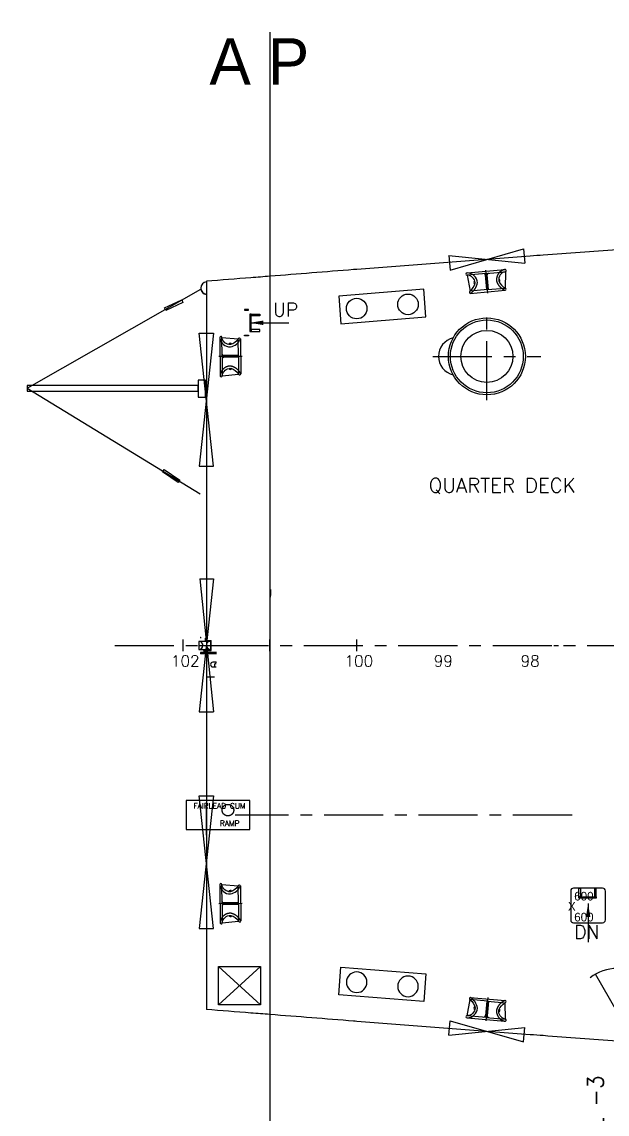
# Model space of a CAD drawing. Header units: inches. Extents: x -439515 to 171412, y -8673 to 415183.
# Drawn here: x 12225 to 20898, y 83906 to 100108 of the extents above; entities that cross this region are included whole.
import ezdxf
from ezdxf.enums import TextEntityAlignment as Align

# ---------------------------------------------------------------- set-up
doc = ezdxf.new("R2010")
doc.units = ezdxf.units.IN
doc.header["$LTSCALE"] = 700
doc.header["$MEASUREMENT"] = 0
for name, pattern in [('ACAD_ISO03W100', [30, 12, -18]), ('ACAD_ISO10W100', [18.5, 12, -3, 0.5, -3]), ('CENTER', [2, 1.25, -0.25, 0.25, -0.25]), ('DOTDASH1', [1600, 1000, -250, 100, -250]), ('H1', [40, 20, -20])]:
    doc.linetypes.add(name, pattern=pattern)
for name, color, linetype in [('00', 7, 'Continuous'), ('01', 7, 'Continuous'), ('2 DECK', 7, 'Continuous'), ('AP & CLS', 7, 'Continuous'), ('COMPTNAME', 7, 'Continuous'), ('HATCHES', 7, 'Continuous'), ('UP-DOWN', 7, 'Continuous'), ('WATERLINES', 5, 'Continuous'), ('WHTD', 191, 'Continuous')]:
    doc.layers.add(name, color=color, linetype=linetype)
doc.styles.add('ROMANS', font='romans')
doc.styles.add('style1', font='romans.shx', dxfattribs={"height": 250})
doc.dimstyles.get("Standard").update_dxf_attribs({"dimtxt": 150.18, "dimasz": 200.18, "dimexe": 0.8, "dimexo": 0.625, "dimgap": 0.09, "dimtad": 0, "dimtih": 1, "dimtoh": 1, "dimdec": 0, "dimzin": 0, "dimdsep": 46, "dimtxsty": 'Standard', "dimcen": 8.09, "dimclrd": 40, "dimclre": 40, "dimadec": 0, "dimazin": 0, "dimtfac": 1, "dimtdec": 0, "dimtofl": 0, "dimtmove": 0, "dimatfit": 3, "dimfxl": 1, "dimtolj": 1, "dimtzin": 0, "dimarcsym": 0})

# ---------------------------------------------------------------- blocks, each defined once
blk = doc.blocks.new('H 600 X 600')
at = {"layer": 'HATCHES'}
for p, q in [((250, 600), (-250, 600)), ((-300, 550), (-300, 50)), ((300, 50), (300, 550)), ((-250, 0), (250, 0))]:
    blk.add_line(p, q, dxfattribs=at)
for centre, start, end in [((-250, 550), 90, 180), ((250, 550), 0, 90), ((-250, 50), 180, 270), ((250, 50), 270, 0)]:
    blk.add_arc(centre, 50, start, end, dxfattribs=at)
for s, p in [('600', (-240, 386)), ('  X', (-460, 210)), ('600', (-240, 24))]:
    blk.add_text(s, height=150, dxfattribs=at).set_placement(p)
blk = doc.blocks.new('fghghj')
at = {"color": 3, "linetype": 'Continuous'}
blk.add_lwpolyline([(318315, -37952), (318615, -37952), (318615, -37927), (318315, -37927)], close=True, dxfattribs=at)
at = {"layer": '00', "color": 3}
for points in [[(318345, -38102), (318345, -37952), (318315, -37952), (318315, -38102)], [(318585, -38102), (318585, -37952), (318615, -37952), (318615, -38102)]]:
    blk.add_lwpolyline(points, close=True, dxfattribs=at)
at = {"layer": '01', "color": 4, "linetype": 'ByBlock'}
blk.add_line((318615, -37927), (318615, -37927), dxfattribs=at)
blk.add_line((318615, -37927), (318615, -37927), dxfattribs=at)
blk = doc.blocks.new('bollardaft')
at = {"color": 3}
blk.add_lwpolyline([(-305044, -141631), (-303575, -141512), (-303613, -141034), (-305083, -141153)], close=True, dxfattribs=at)
for centre in [(-303885, -141297), (-304772, -141369)]:
    blk.add_circle(centre, 178, dxfattribs=at)
blk = doc.blocks.new('WT DOORS')
at = {"color": 7}
blk.add_line((30323, -121880), (29948, -121230), dxfattribs=at)
at = {"linetype": 'ByBlock'}
blk.add_arc((30323, -121880), 750, 89.9395, 128.584, dxfattribs=at)

msp = doc.modelspace()

# ---------------------------------------------------------------- linework, layer by layer
at = {"color": 4}
for p, q in [((18570.5, 96427), (19661, 96741.7)), ((19661, 96741.7), (19680.5, 96528.2)), ((18551, 96640.4), (18570.5, 96427)), ((18551, 96640.4), (19680.5, 96528.2)), ((15066.4, 91845.2), (14852, 89873.2)), ((14864.4, 91845.2), (15066.4, 89873.2)), ((14864.4, 91845.2), (15066.4, 91845.2)), ((18551, 85078), (18570.5, 85291.5)), ((18570.5, 85291.5), (19661, 84976.7)), ((18551, 85078), (19680.5, 85190.2)), ((19661, 84976.7), (19680.5, 85190.2))]:
    msp.add_line(p, q, dxfattribs=at)
for p, q in [((18821.7, 96384.4), (19381.7, 96434)), ((18822.3, 96351.9), (18867.3, 96113.8)), ((19106.1, 96376.9), (18825.7, 96352.1)), ((19113.7, 96135.6), (19094.4, 96353.7)), ((19106.1, 96376.9), (19386.5, 96401.7)), ((19141, 96138), (19121.7, 96356.1)), ((19390.1, 96402.1), (19388.2, 96159.4)), ((19127.4, 96136.8), (18868, 96114.1)), ((18870.9, 96081.1), (19386.8, 96127.2)), ((19127.4, 96136.8), (19386.7, 96160)), ((15157.9, 95425.8), (15162.9, 94863.6)), ((15190.4, 95428.4), (15431.7, 95406.7)), ((15193, 95143.4), (15190.5, 95424.9)), ((15434.1, 95145.6), (15431.5, 95405.9)), ((15464.6, 95406.2), (15468.7, 94888.3)), ((15193, 95143.4), (15195.5, 94861.9)), ((15433.9, 95159.3), (15215, 95157.3)), ((15434.2, 95131.9), (15215.2, 95129.9)), ((15434.1, 95145.6), (15436.1, 94885.3)), ((15195.5, 94858.3), (15436.8, 94883.8)), ((15157.9, 87310.4), (15162.9, 86748.1)), ((15190.4, 87312.9), (15431.7, 87291.2)), ((15193, 87028), (15190.5, 87309.5)), ((15434.1, 87030.1), (15431.5, 87290.5)), ((15464.6, 87290.8), (15468.7, 86772.8)), ((15193, 87028), (15195.5, 86746.5)), ((15433.9, 87043.9), (15215, 87041.9)), ((15434.2, 87016.4), (15215.2, 87014.5)), ((15434.1, 87030.1), (15436.1, 86769.8)), ((15195.5, 86742.9), (15436.8, 86768.3)), ((15140.7, 86097.6), (15763.4, 85529.2)), ((15763.4, 86097.6), (15140.7, 85529.2)), ((18822.3, 85366.5), (18867.3, 85604.6)), ((19127.4, 85581.7), (18868, 85604.3)), ((18870.9, 85637.3), (19386.8, 85591.2)), ((19113.7, 85582.9), (19094.4, 85364.7)), ((19141, 85580.4), (19121.7, 85362.3)), ((19127.4, 85581.7), (19386.7, 85558.5)), ((19390.1, 85316.3), (19388.2, 85559)), ((18821.7, 85334), (19381.7, 85284.4)), ((19106.1, 85341.5), (18825.7, 85366.3)), ((19106.1, 85341.5), (19386.5, 85316.7))]:
    msp.add_line(p, q)
at = {"linetype": 'ACAD_ISO10W100', "ltscale": 10}
for p, q in [((19132.3, 96081.3), (19101.8, 96426.2)), ((15489.7, 95146.1), (15143.5, 95143)), ((15489.7, 87030.6), (15143.5, 87027.5)), ((19132.3, 85637.1), (19101.8, 85292.2))]:
    msp.add_line(p, q, dxfattribs=at)
at = {"color": 7}
for p, q in [((12305.5, 94672.4), (14877.7, 96141.5)), ((12305.5, 94672.4), (14869, 93107.6)), ((15900.6, 90773.5), (15900.6, 90944.9)), ((17186.7, 90773.5), (17186.7, 90944.9))]:
    msp.add_line(p, q, dxfattribs=at)
at = {"color": 5, "linetype": 'CENTER'}
for p, q in [((19115.8, 94496.3), (19115.8, 95795.9)), ((18315.3, 95146.1), (19916.2, 95146.1)), ((13603.7, 90859.2), (147274.5, 90859.2))]:
    msp.add_line(p, q, dxfattribs=at)
at = {"color": 253}
for p, q in [((15907.8, 91690.6), (15907.8, 91600.6)), ((15910.5, 91667.7), (15910.5, 91690.6)), ((15910.5, 91574.6), (15910.5, 91599)), ((15018.6, 90918.4), (14848.5, 90918.4)), ((14848.5, 90918.4), (14848.5, 90799.5)), ((14871.2, 90982.4), (14871.2, 90965.2)), ((14874.1, 90981.7), (14876, 90981.7)), ((14941.5, 90964.9), (14941.5, 90918.4)), ((14941.5, 90932.4), (15031.2, 90932.4)), ((15021.6, 90925.7), (14941.5, 90925.7)), ((15018.8, 90918.4), (15018.8, 90799.5)), ((15021.6, 90925.7), (15021.6, 90792.2)), ((15031.2, 90785.2), (15031.2, 90932.4)), ((14848.5, 90859.2), (15828.7, 90859.2)), ((14848.5, 90799.5), (15018.8, 90799.5)), ((15107.5, 90751.7), (14871.2, 90751.7)), ((14871.2, 90751.7), (14871.2, 90734.5)), ((15107.5, 90734.5), (14871.2, 90734.5)), ((14921, 90799.5), (14921, 90751.7)), ((14921, 90785.4), (14921, 90793.1)), ((14921, 90785.2), (15031.2, 90785.2)), ((14950.3, 90751.9), (14934.2, 90751.9)), ((14941.5, 90799.5), (14941.5, 90751.7)), ((14941.6, 90792.2), (15031.2, 90792.2)), ((15030.2, 90859.1), (15149.9, 90859.1)), ((15031.2, 90859.1), (15249, 90859.1)), ((20110.2, 90859.3), (20175.3, 90859.3)), ((15104, 90609.7), (15054.7, 90609.7)), ((15082.7, 90584.3), (15078.8, 90571.1)), ((15078.8, 90571.1), (15078.8, 90566.5)), ((15104.4, 90584.3), (15082.7, 90584.3)), ((15104, 90601), (15104, 90614.2)), ((15056, 90540), (15105.2, 90540)), ((15078.8, 90566.5), (15081.1, 90552.5)), ((15081.1, 90552.5), (15082.7, 90551)), ((15082.7, 90551), (15081.1, 90551)), ((14959.1, 90393.9), (15081, 90393.9)), ((15004.4, 90393.9), (15062.8, 90393.9))]:
    msp.add_line(p, q, dxfattribs=at)
at = {"color": 7, "linetype": 'Continuous'}
msp.add_line((14614.5, 90773.5), (14614.5, 90944.9), dxfattribs=at)
for points in [[(18865.8, 96112.6, 0.1797485), (18942.6, 96236.6, 0.3970193), (18822.3, 96351.9, 0.3964912)], [(19387, 96401.8, 0.3893655), (19291.8, 96267.5, 0.1797485), (19389.1, 96158.9)], [(15432.7, 95408.3, -0.1797485), (15316.8, 95319.8, -0.3970193), (15190.4, 95428.4, -0.3964912)], [(15195.5, 94861.4, -0.3893655), (15319.9, 94969.3, -0.1797485), (15437.4, 94882.9)], [(15432.7, 87292.8, -0.1797485), (15316.8, 87204.4, -0.3970193), (15190.4, 87312.9, -0.3964912)], [(15195.5, 86746, -0.3893655), (15319.9, 86853.8, -0.1797485), (15437.4, 86767.5)], [(18865.8, 85605.8, -0.1797485), (18942.6, 85481.8, -0.3970193), (18822.3, 85366.5, -0.3964912)], [(19387, 85316.6, -0.3893655), (19291.8, 85450.9, -0.1797485), (19389.1, 85559.5)]]:
    msp.add_lwpolyline(points, format="xyb")
at = {"color": 7}
for points in [[(14341.2, 95863.7), (14593.7, 95984.9), (14612.3, 95946), (14359.9, 95824.9)], [(14948, 94794.4), (14840.2, 94794.4), (14840.2, 94543.2), (14948, 94543.2)], [(14840.2, 94715.4), (12305.5, 94715.4), (12305.5, 94629.3), (14840.2, 94629.3)], [(14541.1, 93274.1), (14310.6, 93433.1), (14335.1, 93468.6), (14565.6, 93309.5)]]:
    msp.add_lwpolyline(points, close=True, dxfattribs=at)
at = {"color": 3}
for points in [[(15525.8, 95829.4), (15581.8, 95829.4), (15581.8, 95840.4), (15525.8, 95840.4)], [(15525.8, 95461.2), (15581.8, 95461.2), (15581.8, 95450.1), (15525.8, 95450.1)]]:
    msp.add_lwpolyline(points, close=True, dxfattribs=at)
at = {"color": 4}
for points in [[(14852, 95489), (15066.4, 95489), (14852, 93517.1), (15066.4, 93517.1)], [(14852, 88630), (15066.4, 88630), (14852, 86658.1), (15066.4, 86658.1)]]:
    msp.add_lwpolyline(points, close=True, dxfattribs=at)
msp.add_lwpolyline([(15140.7, 86097.6), (15763.4, 86097.6), (15763.4, 85529.2), (15140.7, 85529.2)], close=True)
at = {"color": 0, "linetype": 'Continuous'}
for radius in [570.2, 540.1, 385.8]:
    msp.add_circle((19115.8, 95146.1), radius, dxfattribs=at)
at = {"color": 3, "linetype": 'H1'}
msp.add_circle((15279, 88415.7), 85.7, dxfattribs=at)
at = {"linetype": 'ACAD_ISO03W100', "ltscale": 2}
for centre, radius, start, end in [((19412.6, 96282.8), 154.3, 100.31558, 186.75722), ((19464.5, 96326.5), 214.3, 196.78771, 248.75765), ((15316.4, 94847.6), 154.3, 88.80893, 175.25056), ((15277.9, 94791.6), 214.3, 26.8085, 78.77844), ((15316.4, 86732.1), 154.3, 88.80893, 175.25056), ((15277.9, 86676.2), 214.3, 26.8085, 78.77844), ((19464.5, 85391.9), 214.3, 111.24235, 163.21229), ((19412.6, 85435.7), 154.3, 173.24278, 259.68442)]:
    msp.add_arc(centre, radius, start, end, dxfattribs=at)
for centre, radius, start, end in [((19386.4, 96418.2), 16.4, 272.13192, 106.59765), ((18822.5, 96368.2), 16.3, 92.87714, 269.25311), ((18821, 96230.4), 154.3, 3.35042, 88.58455), ((18942.3, 96241), 21.4, 100.04502, 259.85763), ((19073.1, 96351.8), 21.4, 5.05382, 90.01031), ((19143.1, 96358), 21.4, 100.09732, 185.05382), ((19288.6, 96271.6), 21.4, 297.12852, 82.88271), ((18874.5, 96098.2), 16.9, 120.94254, 267.33404), ((18762.2, 96264.4), 214.3, 301.34998, 353.31992), ((19385, 96143.2), 16.3, 286.13859, 75.52005), ((15174.2, 95426.6), 16.3, 6.31304, 182.689), ((15311.1, 95441.4), 154.3, 186.9816, 272.21573), ((15312.3, 95319.7), 21.4, 15.70851, 175.52113), ((15271.6, 95496.7), 214.3, 282.24623, 334.21617), ((15447.9, 95401), 16.9, 8.23211, 154.62361), ((15214.8, 95178.8), 21.4, 185.55584, 270.51233), ((15215.4, 95108.5), 21.4, 90.51233, 175.46883), ((15315.5, 94972.1), 21.4, 185.50354, 345.31615), ((15179.1, 94860.4), 16.4, 168.9685, 3.43422), ((15452.7, 94888.5), 16.3, 200.0461, 349.42755), ((15174.2, 87311.1), 16.3, 6.31304, 182.689), ((15311.1, 87326), 154.3, 186.9816, 272.21573), ((15312.3, 87204.3), 21.4, 15.70851, 175.52113), ((15271.6, 87381.2), 214.3, 282.24623, 334.21617), ((15447.9, 87285.6), 16.9, 8.23211, 154.62361), ((15214.8, 87063.3), 21.4, 185.55584, 270.51233), ((15215.4, 86993), 21.4, 90.51233, 175.46883), ((15315.5, 86856.6), 21.4, 185.50354, 345.31615), ((15179.1, 86745), 16.4, 168.9685, 3.43422), ((15452.7, 86773.1), 16.3, 200.0461, 349.42755), ((18874.5, 85620.2), 16.9, 92.66596, 239.05746), ((18762.2, 85454), 214.3, 6.68008, 58.65002), ((19385, 85575.3), 16.3, 284.47995, 73.86141), ((18821, 85488), 154.3, 271.41545, 356.64958), ((18942.3, 85477.4), 21.4, 100.14237, 259.95498), ((19288.5, 85446.8), 21.4, 269.93739, 69.75), ((18822.5, 85350.2), 16.3, 90.74689, 267.12286), ((19073.1, 85366.6), 21.4, 269.98969, 354.94618), ((19143.1, 85360.4), 21.4, 174.94618, 259.90268), ((19386.4, 85300.2), 16.4, 253.40235, 87.86808)]:
    msp.add_arc(centre, radius, start, end)
at = {"color": 7}
for centre in [(14969.5, 96159.6), (14969.5, 96158.2)]:
    msp.add_arc(centre, 93.3, 96.33354, 263.66646, dxfattribs=at)
at = {"color": 0, "linetype": 'Continuous'}
msp.add_arc((18681.1, 95146.1), 281.2, 103.49226, 256.50774, dxfattribs=at)
at = {"color": 253}
for centre, radius, start, end in [((14848.5, 90858.9), 59.7, 270, 85.85858), ((15018.9, 90859.9), 59.7, 100.53, 271.69473), ((15054.7, 90575.5), 34.3, 90, 180), ((15056, 90574.3), 34.3, 180, 270)]:
    msp.add_arc(centre, radius, start, end, dxfattribs=at)
at = {"layer": '2 DECK', "color": 7}
msp.add_line((14959.2, 96260.7), (14959.2, 85457.7), dxfattribs=at)
for points in [[(21044.8, 96728.8, 0.0001171), (19951.8, 96648.2, 0.0006629), (19758.8, 96633.6), (18472.7, 96535), (17186.7, 96436.4, 0.0006871), (17140.8, 96432.9, -0.0000254), (15900.6, 96334.4, -0.0002498), (15620.2, 96312.3, -0.000106), (14959.2, 96260.7)], [(21044.8, 84989.6, -0.0001171), (19951.8, 85070.2, -0.0006629), (19758.8, 85084.8), (18472.7, 85183.4), (17186.7, 85282, -0.0006871), (17140.8, 85285.6, 0.0000254), (15900.6, 85384, 0.0002498), (15620.2, 85406.1, 0.000106), (14959.2, 85457.7)]]:
    msp.add_lwpolyline(points, format="xyb", dxfattribs=at)
at = {"layer": 'AP & CLS', "color": 7, "linetype": 'DOTDASH1'}
msp.add_line((15900.6, 99956.1), (15900.6, 10589.7), dxfattribs=at)
at = {"layer": 'AP & CLS', "color": 5, "linetype": 'CENTER'}
msp.add_line((20377.9, 88343.2), (15386.2, 88343.2), dxfattribs=at)
at = {"layer": 'WATERLINES', "color": 4}
msp.add_line((14852, 89873.2), (15066.4, 89873.2), dxfattribs=at)
at = {"layer": 'WHTD', "color": 0, "linetype": 'Continuous'}
msp.add_line((14959.2, 88044.3), (14959.2, 88473), dxfattribs=at)
at = {"layer": 'WHTD', "color": 6, "linetype": 'Continuous'}
msp.add_lwpolyline([(14659.1, 88128.8), (15602.2, 88128.8), (15602.2, 88557.5), (14659.1, 88557.5)], close=True, dxfattribs=at)

# ---------------------------------------------------------------- block references
at = {"color": 5, "linetype": 'Continuous'}
for p, xscale, yscale, zscale, rotation in [((-16842.1, -176790.7), 0.8554664406705559, 0.8554664406705559, 0.8554664406970683, 90), ((-252436.2, 54590.5), -0.8573749999999999, 0.8573749999999999, 0.8573749999999999, 180)]:
    msp.add_blockref('fghghj', p, dxfattribs=dict(at, xscale=xscale, yscale=yscale, zscale=zscale, rotation=rotation))
at = {"color": 2, "xscale": 0.8573750000000001, "yscale": 0.8573750000000001, "zscale": 0.8573750000000001, "rotation": 359.7601371229653}
msp.add_blockref('WT DOORS', (-4515.5, 190029.1), dxfattribs=at)
at = {"layer": '01', "color": 0, "linetype": 'Continuous', "xscale": 0.8573749999999999, "yscale": 0.8573749999999999, "zscale": 0.8573749999999999}
msp.add_blockref('bollardaft', (278490.7, 217061.7), dxfattribs=at)
at = {"layer": '01', "color": 0, "linetype": 'Continuous', "xscale": -0.8573749999999999, "yscale": 0.8573749999999999, "zscale": 0.8573749999999999, "rotation": 180}
msp.add_blockref('bollardaft', (278490.7, -35343.3), dxfattribs=at)
at = {"layer": 'HATCHES', "color": 7, "xscale": 0.8573749999999999, "yscale": 0.8573749999999999, "zscale": 0.8573749999999999}
msp.add_blockref('H 600 X 600', (20616.2, 86743.8), dxfattribs=at)

# ---------------------------------------------------------------- texts
at = {"color": 7}
msp.add_text('A P', height=685.9, dxfattribs=at).set_placement((15005.5, 99178.5))
at = {"color": 7, "style": 'ROMANS'}
for s, p in [('102', (14646.8, 90545.5)), ('100', (17218.9, 90545.5)), ('99', (18471, 90545.5)), ('98', (19757, 90545.5))]:
    msp.add_text(s, height=165.04, dxfattribs=at).set_placement(p, align=Align.CENTER)
msp.add_text('CITADEL -3', height=235.78, rotation=90, dxfattribs=at).set_placement((20843.3, 84481.4), align=Align.RIGHT)
at = {"layer": 'COMPTNAME', "color": 7, "style": 'style1'}
msp.add_text(' QUARTER DECK', height=214.344, dxfattribs=at).set_placement((20432.1, 93127), align=Align.RIGHT)
at = {"layer": 'UP-DOWN', "color": 7, "style": 'ROMANS'}
msp.add_text('UP', height=201.59, dxfattribs=at).set_placement((15947.7, 95737.7))
at = {"layer": 'UP-DOWN', "style": 'ROMANS'}
for s, height, p in [('FAIRLEAD CUM', 80.636, (15539.7, 88437.7)), ('RAMP', 80.64, (15450.5, 88180))]:
    msp.add_text(s, height=height, dxfattribs=at).set_placement(p, align=Align.RIGHT)
msp.add_text('DN', height=201.59, dxfattribs=at).set_placement((20410.2, 86507.7))

# ---------------------------------------------------------------- leaders
at = {"color": 3}
for points in [[(15603, 95644), (16180.6, 95644)], [(20616.9, 87032.6), (20615.4, 86455)]]:
    msp.add_leader(points, dimstyle='Standard', dxfattribs=at)

doc.saveas('drawing.dxf')
